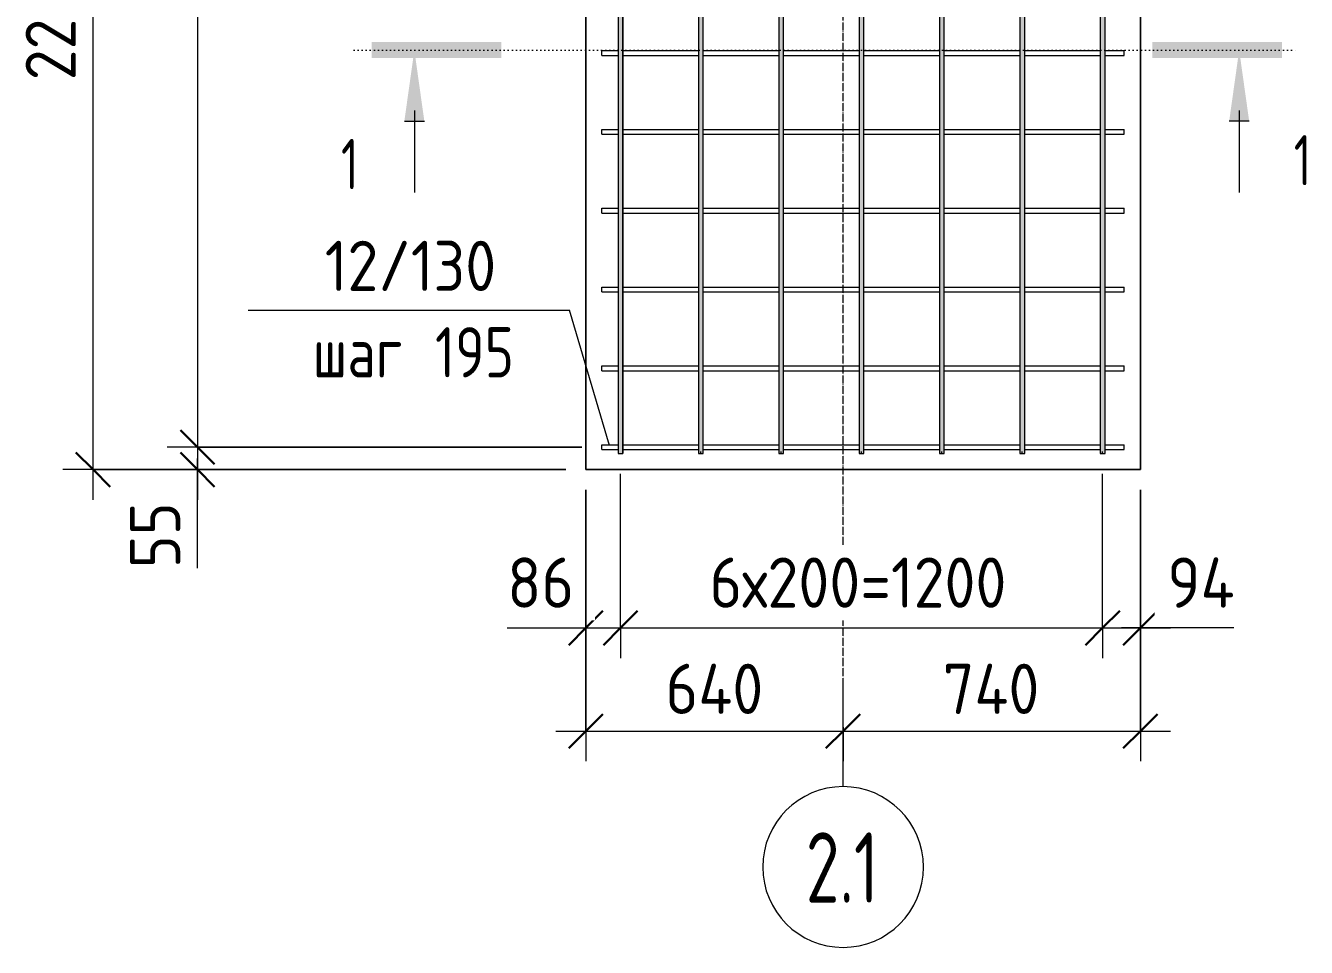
# Model space of a CAD drawing. Header units: millimetres. Extents: x 677 to 38046, y -1785 to 52249.
# Drawn here: x 10516 to 13704, y 44956 to 47250 of the extents above; entities that cross this region are included whole.
import ezdxf

# ---------------------------------------------------------------- set-up
doc = ezdxf.new("R2010")
doc.units = ezdxf.units.MM
doc.linetypes.add('02 Штрихпунктирная _20 мм_', pattern=[25, 20, -2.5, 0, -2.5])
doc.linetypes.add('04 Пунктир 10мм', pattern=[10, 0, -10])
for name, color, linetype, lineweight in [('AA_Dim', 7, 'Continuous', 9), ('AA_Dim-50', 7, 'Continuous', 9), ('AA_Linii', 7, 'Continuous', 9), ('AA_Oformlenie', 7, 'Continuous', 9), ('AA_Razrez', 7, 'Continuous', 9), ('AA_Vinoska', 7, 'Continuous', 9), ('KR_Armatura_Tonkie', 7, 'Continuous', 20), ('KR_Fundament', 7, 'Continuous', 20), ('Оси', 7, 'Continuous', 9)]:
    doc.layers.add(name, color=color, linetype=linetype, lineweight=lineweight)
doc.styles.add('ISOCPEUR', font='isocpeur.TTF', dxfattribs={"width": 0.7, "height": 175})
doc.styles.add('ISOCPEUR_1', font='isocpeur.TTF', dxfattribs={"width": 0.9, "height": 125})
doc.styles.add('ISOCPEUR_2', font='isocpeur.TTF', dxfattribs={"width": 0.8, "height": 125})
doc.styles.add('ISOCPEUR_8', font='isocpeur.TTF', dxfattribs={"width": 0.7, "height": 125})
doc.dimstyles.new('00_Точн_3_знака__прозр_', dxfattribs={"dimscale": 304.8, "dimtxt": 125.344371, "dimasz": 0.278871, "dimexe": 0.246063, "dimexo": 0.164042, "dimgap": 0.016404, "dimtad": 1, "dimdec": 3, "dimrnd": 0.001, "dimdsep": 46, "dimtxsty": 'ISOCPEUR_1', "dimblk1": 'OBLIQUE', "dimblk2": 'OBLIQUE', "dimsah": 1, "dimcen": 0.09, "dimdle": 0.246063, "dimazin": 0, "dimtfac": 1, "dimtdec": 4, "dimtix": 1, "dimtmove": 0, "dimatfit": 3, "dimfxl": 1, "dimtvp": 1, "dimtolj": 1, "dimtzin": 0, "dimlwd": 18, "dimlwe": 18, "dimarcsym": 2})
doc.dimstyles.new('01_Точн_3_знака__непрозр_', dxfattribs={"dimscale": 304.8, "dimtxt": 125.344371, "dimasz": 0.278871, "dimexe": 0.246063, "dimexo": 0.164042, "dimgap": 0.04101, "dimtad": 1, "dimdec": 3, "dimrnd": 0.001, "dimdsep": 46, "dimtxsty": 'ISOCPEUR_1', "dimblk1": 'OBLIQUE', "dimblk2": 'OBLIQUE', "dimsah": 1, "dimcen": 0.09, "dimdle": 0.246063, "dimazin": 0, "dimtfac": 1, "dimtdec": 4, "dimtix": 1, "dimtmove": 1, "dimatfit": 3, "dimfxl": 1, "dimtvp": 1, "dimtfill": 1, "dimtolj": 1, "dimtzin": 0, "dimlwd": 18, "dimlwe": 18, "dimarcsym": 2})
doc.dimstyles.new('01_Точн_3_знака__непрозр__1', dxfattribs={"dimscale": 304.8, "dimtxt": 125.344371, "dimasz": 0.278871, "dimexe": 0.246063, "dimexo": 0.164042, "dimgap": 0.04101, "dimtad": 1, "dimdec": 3, "dimrnd": 0.001, "dimdsep": 46, "dimtxsty": 'ISOCPEUR_1', "dimblk1": 'OBLIQUE', "dimblk2": 'OBLIQUE', "dimsah": 1, "dimcen": 0.09, "dimdle": 0.246063, "dimazin": 0, "dimtfac": 1, "dimtdec": 4, "dimtix": 1, "dimtmove": 0, "dimatfit": 3, "dimfxl": 1, "dimtvp": 1, "dimtfill": 1, "dimtolj": 1, "dimtzin": 0, "dimlwd": 18, "dimlwe": 18, "dimarcsym": 2})
doc.dimstyles.new('05_Округл_5мм__прозр_', dxfattribs={"dimscale": 304.8, "dimtxt": 125.344371, "dimasz": 0.278871, "dimexe": 0.246063, "dimexo": 0.164042, "dimgap": 0.016404, "dimtad": 1, "dimdec": 0, "dimrnd": 5, "dimdsep": 46, "dimtxsty": 'ISOCPEUR_1', "dimblk1": 'OBLIQUE', "dimblk2": 'OBLIQUE', "dimsah": 1, "dimcen": 0.09, "dimdle": 0.246063, "dimazin": 0, "dimtfac": 1, "dimtdec": 4, "dimtix": 1, "dimtmove": 1, "dimatfit": 3, "dimfxl": 1, "dimtvp": 1, "dimtolj": 1, "dimtzin": 0, "dimlwd": 18, "dimlwe": 18, "dimarcsym": 2})
doc.dimstyles.new('05_Округл_5мм__прозр__1', dxfattribs={"dimscale": 304.8, "dimtxt": 125.344371, "dimasz": 0.278871, "dimexe": 0.246063, "dimexo": 0.164042, "dimgap": 0.016404, "dimtad": 1, "dimdec": 0, "dimrnd": 5, "dimdsep": 46, "dimtxsty": 'ISOCPEUR_1', "dimblk1": 'OBLIQUE', "dimblk2": 'OBLIQUE', "dimsah": 1, "dimcen": 0.09, "dimdle": 0.246063, "dimazin": 0, "dimtfac": 1, "dimtdec": 4, "dimtix": 1, "dimtmove": 0, "dimatfit": 3, "dimfxl": 1, "dimtvp": 1, "dimtolj": 1, "dimtzin": 0, "dimlwd": 18, "dimlwe": 18, "dimarcsym": 2})

# ---------------------------------------------------------------- blocks, each defined once
blk = doc.blocks.new('Ось сетки - d_4мм-2765513-Схема расположения фонового армирования фундаментной плиты на отм_-0_890 входной группы в осях 1_1-3_1_Д_1-Ж_1')
at = {"layer": 'Оси'}
for start, end in [(360, 180), (360, 180), (180, 360), (180, 360)]:
    blk.add_arc((0, 0), 4, start, end, dxfattribs=at)
blk = doc.blocks.new('Разрез - Номер узла_ сзади-394133-Схема расположения фонового армирования фундаментной плиты на отм_-0_890 входной группы в осях 1_1-3_1_Д_1-Ж_1')
at = {"layer": 'AA_Razrez'}
for points in [[(7.329, 0.404), (7.329, -0.394), (0.873, -0.394), (0.873, 0.404)], [(3.497, -3.533), (2.503, -3.533), (3, 0)]]:
    blk.add_hatch(color=256, dxfattribs=at).paths.add_polyline_path(points)
for p, q in [((3, -3), (3, -7.096)), ((2.503, -3.533), (3.497, -3.533))]:
    blk.add_line(p, q, dxfattribs=at)
blk = doc.blocks.new('Разрез - Номер узла_ спереди-394134-Схема расположения фонового армирования фундаментной плиты на отм_-0_890 входной группы в осях 1_1-3_1_Д_1-Ж_1')
at = {"layer": 'AA_Razrez'}
for points in [[(7.329, 0.404), (7.329, -0.394), (0.873, -0.394), (0.873, 0.404)], [(3.497, -3.533), (2.503, -3.533), (3, 0)]]:
    blk.add_hatch(color=256, dxfattribs=at).paths.add_polyline_path(points)
for p, q in [((3, -3), (3, -7.096)), ((2.503, -3.533), (3.497, -3.533))]:
    blk.add_line(p, q, dxfattribs=at)
blk = doc.blocks.new('042_М_Арматуры - Диам длина поз _ Комментарий-2260297-Схема расположения фонового армирования фундаментной плиты на отм_-0_890 входной группы в осях 1_1-3_1_Д_1-Ж_1')
at = {"layer": 'AA_Vinoska'}
blk.add_line((-8, 0), (8, 0), dxfattribs=at)
blk = doc.blocks.new('DIMBLOCK57-Схема расположения фонового армирования фундаментной плиты на отм_-0_890 входной группы в осях 1_1-3_1_Д_1-Ж_1')
at = {"layer": 'AA_Dim-50', "lineweight": 18}
for p, q in [((11996.9, 45751.1), (11996.9, 46135)), ((11910.9, 45751.1), (11910.9, 46095)), ((11715.1, 45751.1), (11921.2, 45751.1)), ((11835.9, 45751.1), (11996.9, 45751.1)), ((11910.9, 45751.1), (11910.9, 45676.1)), ((11921.2, 45751.1), (11953.9, 45751.1)), ((11996.9, 45751.1), (11996.9, 45676.1))]:
    blk.add_line(p, q, dxfattribs=at)
at = {"layer": 'AA_Dim-50', "lineweight": 30}
for p, q in [((11910.9, 45751.1), (11953.4, 45793.6)), ((11996.9, 45751.1), (12039.4, 45793.6)), ((11910.9, 45751.1), (11868.4, 45708.6)), ((11996.9, 45751.1), (11954.4, 45708.6))]:
    blk.add_line(p, q, dxfattribs=at)
at = {"layer": 'AA_Dim-50', "color": 0, "lineweight": 18, "insert": (11715.1, 45926.4), "char_height": 125, "width": 187.307, "attachment_point": 1, "line_spacing_factor": 1.135194, "style": 'ISOCPEUR_1', "bg_fill": 3, "box_fill_scale": 1.25, "bg_fill_color": 256, "bg_fill_true_color": 13158600, "bg_fill_transparency": 0}
blk.add_mtext('86', dxfattribs=at)
blk = doc.blocks.new('_None')
blk = doc.blocks.new('DIMBLOCK58-Схема расположения фонового армирования фундаментной плиты на отм_-0_890 входной группы в осях 1_1-3_1_Д_1-Ж_1')
at = {"layer": 'AA_Dim-50', "lineweight": 18}
for p, q in [((11996.9, 45751.1), (11996.9, 46135)), ((13196.9, 45751.1), (13196.9, 46135)), ((13290.9, 45751.1), (13290.9, 46095)), ((11996.9, 45751.1), (13196.9, 45751.1)), ((11996.9, 45751.1), (11996.9, 45676.1)), ((13196.9, 45751.1), (13196.9, 45676.1)), ((13290.9, 45751.1), (13290.9, 45676.1))]:
    blk.add_line(p, q, dxfattribs=at)
at = {"layer": 'AA_Dim-50', "lineweight": 30}
for p, q in [((11996.9, 45751.1), (12039.4, 45793.6)), ((13196.9, 45751.1), (13239.4, 45793.6)), ((13290.9, 45751.1), (13333.4, 45793.6)), ((11996.9, 45751.1), (11954.4, 45708.6)), ((13196.9, 45751.1), (13154.4, 45708.6)), ((13290.9, 45751.1), (13248.4, 45708.6))]:
    blk.add_line(p, q, dxfattribs=at)
at = {"layer": 'AA_Dim-50', "color": 0, "lineweight": 18, "insert": (12218.5, 45926.4), "char_height": 125, "width": 908.155, "attachment_point": 1, "line_spacing_factor": 1.135194, "style": 'ISOCPEUR_1', "bg_fill": 3, "box_fill_scale": 1.25, "bg_fill_color": 256, "bg_fill_true_color": 13158600, "bg_fill_transparency": 0}
blk.add_mtext('6х200=1200', dxfattribs=at)
blk = doc.blocks.new('DIMBLOCK59-Схема расположения фонового армирования фундаментной плиты на отм_-0_890 входной группы в осях 1_1-3_1_Д_1-Ж_1')
at = {"layer": 'AA_Dim-50', "lineweight": 18}
for p, q in [((13196.9, 45751.1), (13196.9, 46135)), ((13290.9, 45751.1), (13290.9, 46095)), ((13196.9, 45751.1), (13365.9, 45751.1)), ((13196.9, 45751.1), (13196.9, 45676.1)), ((13307.9, 45751.1), (13243.9, 45751.1)), ((13290.9, 45751.1), (13290.9, 45676.1)), ((13523.5, 45751.1), (13307.9, 45751.1))]:
    blk.add_line(p, q, dxfattribs=at)
at = {"layer": 'AA_Dim-50', "lineweight": 30}
for p, q in [((13196.9, 45751.1), (13239.4, 45793.6)), ((13290.9, 45751.1), (13333.4, 45793.6)), ((13196.9, 45751.1), (13154.4, 45708.6)), ((13290.9, 45751.1), (13248.4, 45708.6))]:
    blk.add_line(p, q, dxfattribs=at)
at = {"layer": 'AA_Dim-50', "color": 0, "lineweight": 18, "insert": (13357.9, 45926.4), "char_height": 125, "width": 198.659, "attachment_point": 1, "line_spacing_factor": 1.135194, "style": 'ISOCPEUR_1', "bg_fill": 3, "box_fill_scale": 1.25, "bg_fill_color": 256, "bg_fill_true_color": 13158600, "bg_fill_transparency": 0}
blk.add_mtext('94', dxfattribs=at)
blk = doc.blocks.new('DIMBLOCK60-Схема расположения фонового армирования фундаментной плиты на отм_-0_890 входной группы в осях 1_1-3_1_Д_1-Ж_1')
at = {"layer": 'AA_Dim-50', "lineweight": 18}
for p, q in [((11910.9, 46095), (11910.9, 45419.2)), ((11910.9, 45494.2), (11910.9, 46095)), ((11835.9, 45494.2), (12550.9, 45494.2)), ((12550.9, 45504.3), (12550.9, 45419.2)), ((12550.9, 45494.2), (12550.9, 45504.3))]:
    blk.add_line(p, q, dxfattribs=at)
at = {"layer": 'AA_Dim-50', "lineweight": 30}
for p, q in [((11910.9, 45494.2), (11953.4, 45536.7)), ((12550.9, 45494.2), (12593.4, 45536.7)), ((11910.9, 45494.2), (11868.4, 45451.7)), ((12550.9, 45494.2), (12508.4, 45451.7))]:
    blk.add_line(p, q, dxfattribs=at)
at = {"layer": 'AA_Dim-50', "color": 0, "lineweight": 18, "insert": (12109.1, 45662), "char_height": 125, "width": 292.313, "attachment_point": 1, "line_spacing_factor": 1.135194, "style": 'ISOCPEUR_1'}
blk.add_mtext('640', dxfattribs=at)
blk = doc.blocks.new('_Oblique')
at = {"color": 0, "linetype": 'ByBlock', "lineweight": -2}
blk.add_line((-0.5, -0.5), (0.5, 0.5), dxfattribs=at)
blk = doc.blocks.new('DIMBLOCK61-Схема расположения фонового армирования фундаментной плиты на отм_-0_890 входной группы в осях 1_1-3_1_Д_1-Ж_1')
at = {"layer": 'AA_Dim-50', "lineweight": 18}
for p, q in [((13290.9, 46095), (13290.9, 45419.2)), ((13290.9, 45494.2), (13290.9, 46095)), ((12550.9, 45504.3), (12550.9, 45419.2)), ((12550.9, 45494.2), (12550.9, 45504.3)), ((12550.9, 45494.2), (13365.9, 45494.2))]:
    blk.add_line(p, q, dxfattribs=at)
at = {"layer": 'AA_Dim-50', "lineweight": 30}
for p, q in [((12550.9, 45494.2), (12593.4, 45536.7)), ((13290.9, 45494.2), (13333.4, 45536.7)), ((12550.9, 45494.2), (12508.4, 45451.7)), ((13290.9, 45494.2), (13248.4, 45451.7))]:
    blk.add_line(p, q, dxfattribs=at)
at = {"layer": 'AA_Dim-50', "color": 0, "lineweight": 18, "insert": (12799.1, 45662), "char_height": 125, "width": 292.313, "attachment_point": 1, "line_spacing_factor": 1.135194, "style": 'ISOCPEUR_1'}
blk.add_mtext('740', dxfattribs=at)
blk = doc.blocks.new('DIMBLOCK62-Схема расположения фонового армирования фундаментной плиты на отм_-0_890 входной группы в осях 1_1-3_1_Д_1-Ж_1')
at = {"layer": 'AA_Dim-50', "lineweight": 30}
for p, q in [((10684.2, 48395), (10641.7, 48437.5)), ((10684.2, 48395), (10726.7, 48352.5)), ((10684.2, 46145), (10641.7, 46187.5)), ((10684.2, 46145), (10726.7, 46102.5))]:
    blk.add_line(p, q, dxfattribs=at)
at = {"layer": 'AA_Dim-50', "lineweight": 18}
for p, q in [((10674.1, 48395), (10759.2, 48395)), ((10684.2, 48395), (10674.1, 48395)), ((10684.2, 46070), (10684.2, 48395)), ((11860.9, 46145), (10609.2, 46145)), ((10684.2, 46145), (11860.9, 46145))]:
    blk.add_line(p, q, dxfattribs=at)
at = {"layer": 'AA_Dim-50', "color": 0, "lineweight": 18, "insert": (10516.3, 47113.9), "char_height": 125, "width": 374.614, "attachment_point": 1, "rotation": 90, "line_spacing_factor": 1.135194, "style": 'ISOCPEUR_1'}
blk.add_mtext('2250', dxfattribs=at)
blk = doc.blocks.new('DIMBLOCK68-Схема расположения фонового армирования фундаментной плиты на отм_-0_890 входной группы в осях 1_1-3_1_Д_1-Ж_1')
at = {"layer": 'AA_Dim-50', "lineweight": 30}
for p, q in [((10944, 50909), (10901.5, 50951.5)), ((10944, 50909), (10986.5, 50866.5)), ((10944, 46201), (10901.5, 46243.5)), ((10944, 46201), (10986.5, 46158.5))]:
    blk.add_line(p, q, dxfattribs=at)
at = {"layer": 'AA_Dim-50', "lineweight": 18}
for p, q in [((11900.9, 50909), (10869, 50909)), ((10944, 50909), (10944, 46201)), ((10944, 50909), (11900.9, 50909)), ((11900.9, 46201), (10869, 46201)), ((10944, 46201), (11900.9, 46201))]:
    blk.add_line(p, q, dxfattribs=at)
at = {"layer": 'AA_Dim-50', "color": 0, "lineweight": 18, "insert": (10776.2, 48139.9), "char_height": 125, "width": 996.133, "attachment_point": 1, "rotation": 90, "line_spacing_factor": 1.135194, "style": 'ISOCPEUR_1'}
blk.add_mtext('24х195=4710', dxfattribs=at)
blk = doc.blocks.new('DIMBLOCK69-Схема расположения фонового армирования фундаментной плиты на отм_-0_890 входной группы в осях 1_1-3_1_Д_1-Ж_1')
at = {"layer": 'AA_Dim-50', "lineweight": 30}
for p, q in [((10944, 46201), (10901.5, 46243.5)), ((10944, 46201), (10986.5, 46158.5)), ((10944, 46145), (10901.5, 46187.5)), ((10944, 46145), (10986.5, 46102.5))]:
    blk.add_line(p, q, dxfattribs=at)
at = {"layer": 'AA_Dim-50', "lineweight": 18}
for p, q in [((11900.9, 46201), (10869, 46201)), ((10944, 46201), (10944, 46070)), ((10944, 46201), (11900.9, 46201)), ((10944, 46105.7), (10944, 46173)), ((11860.9, 46145), (10869, 46145)), ((10944, 46145), (11860.9, 46145)), ((10944, 45899.7), (10944, 46105.7))]:
    blk.add_line(p, q, dxfattribs=at)
at = {"layer": 'AA_Dim-50', "color": 0, "lineweight": 18, "insert": (10776.2, 45899.7), "char_height": 125, "width": 187.307, "attachment_point": 1, "rotation": 90, "line_spacing_factor": 1.135194, "style": 'ISOCPEUR_1'}
blk.add_mtext('55', dxfattribs=at)

msp = doc.modelspace()

# ---------------------------------------------------------------- hatches: boundary and pattern name
at = {"layer": 'AA_Oformlenie'}
for points in [[(12002.8931, 46185), (12002.8931, 50925), (11990.8931, 50925), (11990.8931, 46185)], [(12202.8931, 46185), (12202.8931, 50925), (12190.8931, 50925), (12190.8931, 46185)], [(12402.8931, 46185), (12402.8931, 50925), (12390.8931, 50925), (12390.8931, 46185)], [(12590.8931, 46185), (12602.8931, 46185), (12602.8931, 50925), (12590.8931, 50925), (12590.8931, 46195)], [(12790.8931, 46185), (12802.8931, 46185), (12802.8931, 50925), (12790.8931, 50925), (12790.8931, 46195)], [(12990.8931, 46185), (13002.8931, 46185), (13002.8931, 50925), (12990.8931, 50925), (12990.8931, 46195)], [(13202.8931, 46185), (13202.8931, 50925), (13190.8931, 50925), (13190.8931, 46185)]]:
    msp.add_hatch(color=255, dxfattribs=at).paths.add_polyline_path(points)

# ---------------------------------------------------------------- linework, layer by layer
at = {"layer": 'AA_Linii'}
for p, q in [((11990.8931, 50925), (11990.8931, 46185)), ((12002.8931, 46185), (12002.8931, 50925)), ((12190.8931, 50925), (12190.8931, 46185)), ((12202.8931, 46185), (12202.8931, 50925)), ((12390.8931, 50925), (12390.8931, 46185)), ((12402.8931, 46185), (12402.8931, 50925)), ((12590.8931, 50925), (12590.8931, 46185)), ((12602.8931, 46185), (12602.8931, 50925)), ((12790.8931, 50925), (12790.8931, 46185)), ((12802.8931, 46185), (12802.8931, 50925)), ((12990.8931, 50925), (12990.8931, 46185)), ((13002.8931, 46185), (13002.8931, 50925)), ((13190.8931, 50925), (13190.8931, 46185)), ((13202.8931, 46185), (13202.8931, 50925)), ((11990.8931, 46185), (12002.8931, 46185)), ((12190.8931, 46185), (12202.8931, 46185)), ((12390.8931, 46185), (12402.8931, 46185)), ((12590.8931, 46185), (12602.8931, 46185)), ((12790.8931, 46185), (12802.8931, 46185)), ((12990.8931, 46185), (13002.8931, 46185)), ((13190.8931, 46185), (13202.8931, 46185))]:
    msp.add_line(p, q, dxfattribs=at)
at = {"layer": 'AA_Linii', "lineweight": 20}
for p, q in [((12196.8931, 46185), (12196.8931, 46190)), ((12396.8931, 46185), (12396.8931, 46190)), ((12596.8931, 46185), (12596.8931, 46190)), ((12796.8931, 46185), (12796.8931, 46190)), ((12996.8931, 46185), (12996.8931, 46190)), ((13196.8931, 46185), (13196.8931, 46190))]:
    msp.add_line(p, q, dxfattribs=at)
at = {"layer": 'AA_Razrez', "linetype": '04 Пунктир 10мм'}
msp.add_line((11333.8692, 47189.1828), (13686.7976, 47189.1828), dxfattribs=at)
at = {"layer": 'AA_Vinoska'}
msp.add_line((11969.8011, 46205.4637), (11870.1398, 46542.0951), dxfattribs=at)
at = {"layer": 'KR_Armatura_Tonkie'}
for p, q in [((11990.8931, 50925), (11990.8931, 46185)), ((12002.8931, 50925), (12002.8931, 46185)), ((11990.8931, 47372), (11990.8931, 47187.8333)), ((12002.8931, 47372), (12002.8931, 47187.8333)), ((11950.8931, 47187.8333), (11990.8931, 47187.8333)), ((11950.8931, 47175.8333), (11950.8931, 47187.8333)), ((11950.8931, 47187.8333), (11990.8931, 47187.8333)), ((11950.8931, 47175.8333), (11950.8931, 47187.8333)), ((12002.8931, 47187.8333), (12190.8931, 47187.8333)), ((12002.8931, 47187.8333), (12190.8931, 47187.8333)), ((12202.8931, 47187.8333), (12390.8931, 47187.8333)), ((12202.8931, 47187.8333), (12390.8931, 47187.8333)), ((12402.8931, 47187.8333), (12590.8931, 47187.8333)), ((12402.8931, 47187.8333), (12590.8931, 47187.8333)), ((12602.8931, 47187.8333), (12790.8931, 47187.8333)), ((12602.8931, 47187.8333), (12790.8931, 47187.8333)), ((12802.8931, 47187.8333), (12990.8931, 47187.8333)), ((12802.8931, 47187.8333), (12990.8931, 47187.8333)), ((13002.8931, 47187.8333), (13190.8931, 47187.8333)), ((13002.8931, 47187.8333), (13190.8931, 47187.8333)), ((13202.8931, 47187.8333), (13250.8931, 47187.8333)), ((13202.8931, 47187.8333), (13250.8931, 47187.8333)), ((13250.8931, 47175.8333), (13250.8931, 47187.8333)), ((13250.8931, 47175.8333), (13250.8931, 47187.8333)), ((11950.8931, 47175.8333), (11990.8931, 47175.8333)), ((11950.8931, 47175.8333), (11990.8931, 47175.8333)), ((11990.8931, 47175.8333), (11990.8931, 46991.6667)), ((12002.8931, 47175.8333), (12190.8931, 47175.8333)), ((12002.8931, 47175.8333), (12190.8931, 47175.8333)), ((12002.8931, 47175.8333), (12002.8931, 46991.6667)), ((12202.8931, 47175.8333), (12390.8931, 47175.8333)), ((12202.8931, 47175.8333), (12390.8931, 47175.8333)), ((12402.8931, 47175.8333), (12590.8931, 47175.8333)), ((12402.8931, 47175.8333), (12590.8931, 47175.8333)), ((12602.8931, 47175.8333), (12790.8931, 47175.8333)), ((12602.8931, 47175.8333), (12790.8931, 47175.8333)), ((12802.8931, 47175.8333), (12990.8931, 47175.8333)), ((12802.8931, 47175.8333), (12990.8931, 47175.8333)), ((13002.8931, 47175.8333), (13190.8931, 47175.8333)), ((13002.8931, 47175.8333), (13190.8931, 47175.8333)), ((13202.8931, 47175.8333), (13250.8931, 47175.8333)), ((13202.8931, 47175.8333), (13250.8931, 47175.8333)), ((11950.8931, 46991.6667), (11990.8931, 46991.6667)), ((11950.8931, 46979.6667), (11950.8931, 46991.6667)), ((11950.8931, 46991.6667), (11990.8931, 46991.6667)), ((11950.8931, 46979.6667), (11950.8931, 46991.6667)), ((12002.8931, 46991.6667), (12190.8931, 46991.6667)), ((12002.8931, 46991.6667), (12190.8931, 46991.6667)), ((12202.8931, 46991.6667), (12390.8931, 46991.6667)), ((12202.8931, 46991.6667), (12390.8931, 46991.6667)), ((12402.8931, 46991.6667), (12590.8931, 46991.6667)), ((12402.8931, 46991.6667), (12590.8931, 46991.6667)), ((12602.8931, 46991.6667), (12790.8931, 46991.6667)), ((12602.8931, 46991.6667), (12790.8931, 46991.6667)), ((12802.8931, 46991.6667), (12990.8931, 46991.6667)), ((12802.8931, 46991.6667), (12990.8931, 46991.6667)), ((13002.8931, 46991.6667), (13190.8931, 46991.6667)), ((13002.8931, 46991.6667), (13190.8931, 46991.6667)), ((13202.8931, 46991.6667), (13250.8931, 46991.6667)), ((13202.8931, 46991.6667), (13250.8931, 46991.6667)), ((13250.8931, 46979.6667), (13250.8931, 46991.6667)), ((13250.8931, 46979.6667), (13250.8931, 46991.6667)), ((11950.8931, 46979.6667), (11990.8931, 46979.6667)), ((11950.8931, 46979.6667), (11990.8931, 46979.6667)), ((11990.8931, 46979.6667), (11990.8931, 46795.5)), ((12002.8931, 46979.6667), (12190.8931, 46979.6667)), ((12002.8931, 46979.6667), (12190.8931, 46979.6667)), ((12002.8931, 46979.6667), (12002.8931, 46795.5)), ((12202.8931, 46979.6667), (12390.8931, 46979.6667)), ((12202.8931, 46979.6667), (12390.8931, 46979.6667)), ((12402.8931, 46979.6667), (12590.8931, 46979.6667)), ((12402.8931, 46979.6667), (12590.8931, 46979.6667)), ((12602.8931, 46979.6667), (12790.8931, 46979.6667)), ((12602.8931, 46979.6667), (12790.8931, 46979.6667)), ((12802.8931, 46979.6667), (12990.8931, 46979.6667)), ((12802.8931, 46979.6667), (12990.8931, 46979.6667)), ((13002.8931, 46979.6667), (13190.8931, 46979.6667)), ((13002.8931, 46979.6667), (13190.8931, 46979.6667)), ((13202.8931, 46979.6667), (13250.8931, 46979.6667)), ((13202.8931, 46979.6667), (13250.8931, 46979.6667)), ((11950.8931, 46795.5), (11990.8931, 46795.5)), ((11950.8931, 46783.5), (11950.8931, 46795.5)), ((11950.8931, 46795.5), (11990.8931, 46795.5)), ((11950.8931, 46783.5), (11950.8931, 46795.5)), ((11950.8931, 46783.5), (11990.8931, 46783.5)), ((11950.8931, 46783.5), (11990.8931, 46783.5)), ((11990.8931, 46783.5), (11990.8931, 46599.3333)), ((12002.8931, 46795.5), (12190.8931, 46795.5)), ((12002.8931, 46795.5), (12190.8931, 46795.5)), ((12002.8931, 46783.5), (12190.8931, 46783.5)), ((12002.8931, 46783.5), (12190.8931, 46783.5)), ((12002.8931, 46783.5), (12002.8931, 46599.3333)), ((12202.8931, 46795.5), (12390.8931, 46795.5)), ((12202.8931, 46795.5), (12390.8931, 46795.5)), ((12202.8931, 46783.5), (12390.8931, 46783.5)), ((12202.8931, 46783.5), (12390.8931, 46783.5)), ((12402.8931, 46795.5), (12590.8931, 46795.5)), ((12402.8931, 46795.5), (12590.8931, 46795.5)), ((12402.8931, 46783.5), (12590.8931, 46783.5)), ((12402.8931, 46783.5), (12590.8931, 46783.5)), ((12602.8931, 46795.5), (12790.8931, 46795.5)), ((12602.8931, 46795.5), (12790.8931, 46795.5)), ((12602.8931, 46783.5), (12790.8931, 46783.5)), ((12602.8931, 46783.5), (12790.8931, 46783.5)), ((12802.8931, 46795.5), (12990.8931, 46795.5)), ((12802.8931, 46795.5), (12990.8931, 46795.5)), ((12802.8931, 46783.5), (12990.8931, 46783.5)), ((12802.8931, 46783.5), (12990.8931, 46783.5)), ((13002.8931, 46795.5), (13190.8931, 46795.5)), ((13002.8931, 46795.5), (13190.8931, 46795.5)), ((13002.8931, 46783.5), (13190.8931, 46783.5)), ((13002.8931, 46783.5), (13190.8931, 46783.5)), ((13202.8931, 46795.5), (13250.8931, 46795.5)), ((13202.8931, 46795.5), (13250.8931, 46795.5)), ((13202.8931, 46783.5), (13250.8931, 46783.5)), ((13202.8931, 46783.5), (13250.8931, 46783.5)), ((13250.8931, 46783.5), (13250.8931, 46795.5)), ((13250.8931, 46783.5), (13250.8931, 46795.5)), ((11950.8931, 46599.3333), (11990.8931, 46599.3333)), ((11950.8931, 46587.3333), (11950.8931, 46599.3333)), ((11950.8931, 46599.3333), (11990.8931, 46599.3333)), ((11950.8931, 46587.3333), (11950.8931, 46599.3333)), ((11950.8931, 46587.3333), (11990.8931, 46587.3333)), ((11950.8931, 46587.3333), (11990.8931, 46587.3333)), ((11990.8931, 46587.3333), (11990.8931, 46403.1667)), ((12002.8931, 46599.3333), (12190.8931, 46599.3333)), ((12002.8931, 46599.3333), (12190.8931, 46599.3333)), ((12002.8931, 46587.3333), (12190.8931, 46587.3333)), ((12002.8931, 46587.3333), (12190.8931, 46587.3333)), ((12002.8931, 46587.3333), (12002.8931, 46403.1667)), ((12202.8931, 46599.3333), (12390.8931, 46599.3333)), ((12202.8931, 46599.3333), (12390.8931, 46599.3333)), ((12202.8931, 46587.3333), (12390.8931, 46587.3333)), ((12202.8931, 46587.3333), (12390.8931, 46587.3333)), ((12402.8931, 46599.3333), (12590.8931, 46599.3333)), ((12402.8931, 46599.3333), (12590.8931, 46599.3333)), ((12402.8931, 46587.3333), (12590.8931, 46587.3333)), ((12402.8931, 46587.3333), (12590.8931, 46587.3333)), ((12602.8931, 46599.3333), (12790.8931, 46599.3333)), ((12602.8931, 46599.3333), (12790.8931, 46599.3333)), ((12602.8931, 46587.3333), (12790.8931, 46587.3333)), ((12602.8931, 46587.3333), (12790.8931, 46587.3333)), ((12802.8931, 46599.3333), (12990.8931, 46599.3333)), ((12802.8931, 46599.3333), (12990.8931, 46599.3333)), ((12802.8931, 46587.3333), (12990.8931, 46587.3333)), ((12802.8931, 46587.3333), (12990.8931, 46587.3333)), ((13002.8931, 46599.3333), (13190.8931, 46599.3333)), ((13002.8931, 46599.3333), (13190.8931, 46599.3333)), ((13002.8931, 46587.3333), (13190.8931, 46587.3333)), ((13002.8931, 46587.3333), (13190.8931, 46587.3333)), ((13202.8931, 46599.3333), (13250.8931, 46599.3333)), ((13202.8931, 46599.3333), (13250.8931, 46599.3333)), ((13202.8931, 46587.3333), (13250.8931, 46587.3333)), ((13202.8931, 46587.3333), (13250.8931, 46587.3333)), ((13250.8931, 46587.3333), (13250.8931, 46599.3333)), ((13250.8931, 46587.3333), (13250.8931, 46599.3333)), ((11950.8931, 46403.1667), (11990.8931, 46403.1667)), ((11950.8931, 46391.1667), (11950.8931, 46403.1667)), ((11950.8931, 46403.1667), (11990.8931, 46403.1667)), ((11950.8931, 46391.1667), (11950.8931, 46403.1667)), ((11950.8931, 46391.1667), (11990.8931, 46391.1667)), ((11950.8931, 46391.1667), (11990.8931, 46391.1667)), ((11990.8931, 46391.1667), (11990.8931, 46207)), ((12002.8931, 46403.1667), (12190.8931, 46403.1667)), ((12002.8931, 46403.1667), (12190.8931, 46403.1667)), ((12002.8931, 46391.1667), (12190.8931, 46391.1667)), ((12002.8931, 46391.1667), (12190.8931, 46391.1667)), ((12002.8931, 46391.1667), (12002.8931, 46207)), ((12202.8931, 46403.1667), (12390.8931, 46403.1667)), ((12202.8931, 46403.1667), (12390.8931, 46403.1667)), ((12202.8931, 46391.1667), (12390.8931, 46391.1667)), ((12202.8931, 46391.1667), (12390.8931, 46391.1667)), ((12402.8931, 46403.1667), (12590.8931, 46403.1667)), ((12402.8931, 46403.1667), (12590.8931, 46403.1667)), ((12402.8931, 46391.1667), (12590.8931, 46391.1667)), ((12402.8931, 46391.1667), (12590.8931, 46391.1667)), ((12602.8931, 46403.1667), (12790.8931, 46403.1667)), ((12602.8931, 46403.1667), (12790.8931, 46403.1667)), ((12602.8931, 46391.1667), (12790.8931, 46391.1667)), ((12602.8931, 46391.1667), (12790.8931, 46391.1667)), ((12802.8931, 46403.1667), (12990.8931, 46403.1667)), ((12802.8931, 46403.1667), (12990.8931, 46403.1667)), ((12802.8931, 46391.1667), (12990.8931, 46391.1667)), ((12802.8931, 46391.1667), (12990.8931, 46391.1667)), ((13002.8931, 46403.1667), (13190.8931, 46403.1667)), ((13002.8931, 46403.1667), (13190.8931, 46403.1667)), ((13002.8931, 46391.1667), (13190.8931, 46391.1667)), ((13002.8931, 46391.1667), (13190.8931, 46391.1667)), ((13202.8931, 46403.1667), (13250.8931, 46403.1667)), ((13202.8931, 46403.1667), (13250.8931, 46403.1667)), ((13202.8931, 46391.1667), (13250.8931, 46391.1667)), ((13202.8931, 46391.1667), (13250.8931, 46391.1667)), ((13250.8931, 46391.1667), (13250.8931, 46403.1667)), ((13250.8931, 46391.1667), (13250.8931, 46403.1667)), ((11950.8931, 46207), (11990.8931, 46207)), ((11950.8931, 46195), (11950.8931, 46207)), ((11950.8931, 46207), (11990.8931, 46207)), ((11950.8931, 46195), (11950.8931, 46207)), ((11950.8931, 46195), (11990.8931, 46195)), ((11950.8931, 46195), (11990.8931, 46195)), ((11990.8931, 46195), (11990.8931, 46185)), ((12002.8931, 46207), (12190.8931, 46207)), ((12002.8931, 46207), (12190.8931, 46207)), ((12002.8931, 46195), (12190.8931, 46195)), ((12002.8931, 46195), (12190.8931, 46195)), ((12002.8931, 46195), (12002.8931, 46185)), ((12202.8931, 46207), (12390.8931, 46207)), ((12202.8931, 46207), (12390.8931, 46207)), ((12202.8931, 46195), (12390.8931, 46195)), ((12202.8931, 46195), (12390.8931, 46195)), ((12402.8931, 46207), (12590.8931, 46207)), ((12402.8931, 46207), (12590.8931, 46207)), ((12402.8931, 46195), (12590.8931, 46195)), ((12402.8931, 46195), (12590.8931, 46195)), ((12602.8931, 46207), (12790.8931, 46207)), ((12602.8931, 46207), (12790.8931, 46207)), ((12602.8931, 46195), (12790.8931, 46195)), ((12602.8931, 46195), (12790.8931, 46195)), ((12802.8931, 46207), (12990.8931, 46207)), ((12802.8931, 46207), (12990.8931, 46207)), ((12802.8931, 46195), (12990.8931, 46195)), ((12802.8931, 46195), (12990.8931, 46195)), ((13002.8931, 46207), (13190.8931, 46207)), ((13002.8931, 46207), (13190.8931, 46207)), ((13002.8931, 46195), (13190.8931, 46195)), ((13002.8931, 46195), (13190.8931, 46195)), ((13202.8931, 46207), (13250.8931, 46207)), ((13202.8931, 46207), (13250.8931, 46207)), ((13202.8931, 46195), (13250.8931, 46195)), ((13202.8931, 46195), (13250.8931, 46195)), ((13250.8931, 46195), (13250.8931, 46207)), ((13250.8931, 46195), (13250.8931, 46207)), ((11990.8931, 46185), (12002.8931, 46185)), ((11990.8931, 46185), (12002.8931, 46185))]:
    msp.add_line(p, q, dxfattribs=at)
at = {"layer": 'KR_Fundament'}
for p, q in [((11910.8931, 46145), (11910.8931, 50965)), ((11910.8931, 50965), (11910.8931, 46145)), ((13290.8931, 48045), (13290.8931, 46145)), ((13290.8931, 46145), (13290.8931, 48045)), ((13290.8931, 46145), (11910.8931, 46145)), ((11910.8931, 46145), (13290.8931, 46145))]:
    msp.add_line(p, q, dxfattribs=at)
at = {"layer": 'Оси', "linetype": '02 Штрихпунктирная _20 мм_'}
msp.add_line((12550.8931, 45606.0776), (12550.8931, 51078.091), dxfattribs=at)
at = {"layer": 'Оси'}
msp.add_line((12550.8931, 45356.0776), (12550.8931, 45606.0776), dxfattribs=at)

# ---------------------------------------------------------------- block references
at = {"layer": 'AA_Razrez', "xscale": 49.99999999999998, "yscale": 49.99999999999998, "zscale": 49.99999999999998}
msp.add_blockref('Разрез - Номер узла_ спереди-394134-Схема расположения фонового армирования фундаментной плиты на отм_-0_890 входной группы в осях 1_1-3_1_Д_1-Ж_1', (11333.8692, 47189.1828), dxfattribs=at)
at = {"layer": 'AA_Razrez', "extrusion": (0, 0, -1), "xscale": 49.99999999999998, "yscale": 49.99999999999998, "zscale": 49.99999999999998}
msp.add_blockref('Разрез - Номер узла_ сзади-394133-Схема расположения фонового армирования фундаментной плиты на отм_-0_890 входной группы в осях 1_1-3_1_Д_1-Ж_1', (-13686.7976, 47189.1828), dxfattribs=at)
at = {"layer": 'AA_Vinoska', "xscale": 49.99999999999998, "yscale": 49.99999999999998, "zscale": 49.99999999999998}
msp.add_blockref('042_М_Арматуры - Диам длина поз _ Комментарий-2260297-Схема расположения фонового армирования фундаментной плиты на отм_-0_890 входной группы в осях 1_1-3_1_Д_1-Ж_1', (11470.1398, 46542.0951), dxfattribs=at)
at = {"layer": 'Оси', "xscale": 49.99999999999998, "yscale": 49.99999999999998, "zscale": 49.99999999999998}
msp.add_blockref('Ось сетки - d_4мм-2765513-Схема расположения фонового армирования фундаментной плиты на отм_-0_890 входной группы в осях 1_1-3_1_Д_1-Ж_1', (12550.8931, 45156.0776), dxfattribs=at)

# ---------------------------------------------------------------- texts
at = {"layer": 'AA_Razrez', "char_height": 125, "width": 53.312219, "attachment_point": 1, "style": 'ISOCPEUR_8'}
for insert in [(11301.348, 46967.9986), (13672.7688, 46977.5857)]:
    msp.add_mtext('\\fISOCPEUR|b0|i0|c204|p34|;\\W.7;1', dxfattribs=dict(at, insert=insert))
at = {"layer": 'AA_Vinoska', "char_height": 125, "attachment_point": 1}
for s, insert, width, style in [('12/130', (11260.9219, 46714.6075), 526.708687, 'ISOCPEUR_1'), (' 195', (11471.5927, 46499.6549), 307.848, 'ISOCPEUR_2'), ('шаг', (11230.8219, 46499.6549), 291.81425, 'ISOCPEUR_2')]:
    msp.add_mtext(s, dxfattribs=dict(at, insert=insert, width=width, style=style))
at = {"layer": 'Оси', "insert": (12458.2528, 45242.3079), "char_height": 175, "width": 224.4725, "attachment_point": 1, "style": 'ISOCPEUR'}
msp.add_mtext('2.1', dxfattribs=at)

# ---------------------------------------------------------------- next in the draw order: dimensions: what is measured, and where the dimension line sits
at = {"layer": 'AA_Dim', "lineweight": 18}
dim = msp.add_linear_dim(base=(11996.8931, 45751.1092), p1=(11910.8931, 46145), p2=(11996.8931, 46185), text='86', dimstyle='01_Точн_3_знака__непрозр_', override={"dimpost": '<>', "dimblk1": 'None', "dimblk2": 'None', "dimsah": 1, "dimfxl": 94.847246}, dxfattribs=at)
dim.commit()
dim.dimension.update_dxf_attribs({"geometry": 'DIMBLOCK57-Схема расположения фонового армирования фундаментной плиты на отм_-0_890 входной группы в осях 1_1-3_1_Д_1-Ж_1', "text_midpoint": (11808.759, 45843.1156), "dimtype": 160})

# ---------------------------------------------------------------- next in the draw order: dimensions: what is measured, and where the dimension line sits
dim = msp.add_linear_dim(base=(10684.1836, 48395), p1=(11910.8931, 46145), p2=(10624.0795, 48395), angle=90, dimstyle='00_Точн_3_знака__прозр_', override={"dimpost": '<>', "dimfxl": 2591.985555}, dxfattribs=at)
dim.commit()
dim.dimension.update_dxf_attribs({"geometry": 'DIMBLOCK62-Схема расположения фонового армирования фундаментной плиты на отм_-0_890 входной группы в осях 1_1-3_1_Д_1-Ж_1', "text_midpoint": (10616.6836, 47270)})
dim = msp.add_linear_dim(base=(13196.8931, 45751.1092), p1=(11996.8931, 46185), p2=(13196.8931, 46185), text='6х200=1200', dimstyle='01_Точн_3_знака__непрозр__1', override={"dimpost": '<>', "dimblk1": 'None', "dimblk2": 'None', "dimsah": 1, "dimfxl": 1200}, dxfattribs=at)
dim.commit()
dim.dimension.update_dxf_attribs({"geometry": 'DIMBLOCK58-Схема расположения фонового армирования фундаментной плиты на отм_-0_890 входной группы в осях 1_1-3_1_Д_1-Ж_1', "text_midpoint": (12596.8931, 45826.1092)})

# ---------------------------------------------------------------- next in the draw order: dimensions: what is measured, and where the dimension line sits
dim = msp.add_linear_dim(base=(10944.0338, 46201), p1=(11950.8931, 50909), p2=(11950.8931, 46201), angle=90, dimstyle='05_Округл_5мм__прозр__1', override={"dimpost": '24х195=<>', "dimfxl": 4708}, dxfattribs=at)
dim.commit()
dim.dimension.update_dxf_attribs({"geometry": 'DIMBLOCK68-Схема расположения фонового армирования фундаментной плиты на отм_-0_890 входной группы в осях 1_1-3_1_Д_1-Ж_1', "text_midpoint": (10876.5338, 48555)})
dim = msp.add_linear_dim(base=(10944.0338, 46145), p1=(11950.8931, 46201), p2=(11910.8931, 46145), angle=90, dimstyle='05_Округл_5мм__прозр_', override={"dimpost": '<>', "dimfxl": 68.818602}, dxfattribs=at)
dim.commit()
dim.dimension.update_dxf_attribs({"geometry": 'DIMBLOCK69-Схема расположения фонового армирования фундаментной плиты на отм_-0_890 входной группы в осях 1_1-3_1_Д_1-Ж_1', "text_midpoint": (10859.5274, 45993.3059), "dimtype": 160, "text_rotation": 90})
dim = msp.add_linear_dim(base=(13290.8931, 45751.1092), p1=(13196.8931, 46185), p2=(13290.8931, 46145), text='94', dimstyle='01_Точн_3_знака__непрозр_', override={"dimpost": '<>', "dimblk1": 'None', "dimblk2": 'None', "dimsah": 1, "dimfxl": 102.156742}, dxfattribs=at)
dim.commit()
dim.dimension.update_dxf_attribs({"geometry": 'DIMBLOCK59-Схема расположения фонового армирования фундаментной плиты на отм_-0_890 входной группы в осях 1_1-3_1_Д_1-Ж_1', "text_midpoint": (13457.2555, 45843.1156), "dimtype": 160})
dim = msp.add_linear_dim(base=(12550.8931, 45494.1561), p1=(11910.8931, 46145), p2=(12550.8931, 45554.2602), dimstyle='00_Точн_3_знака__прозр_', override={"dimpost": '<>', "dimfxl": 870.961257}, dxfattribs=at)
dim.commit()
dim.dimension.update_dxf_attribs({"geometry": 'DIMBLOCK60-Схема расположения фонового армирования фундаментной плиты на отм_-0_890 входной группы в осях 1_1-3_1_Д_1-Ж_1', "text_midpoint": (12230.8931, 45561.6561)})

# ---------------------------------------------------------------- next in the draw order: dimensions: what is measured, and where the dimension line sits
dim = msp.add_linear_dim(base=(13290.8931, 45494.1561), p1=(12550.8931, 45554.2602), p2=(13290.8931, 46145), dimstyle='00_Точн_3_знака__прозр_', override={"dimpost": '<>', "dimfxl": 946.875658}, dxfattribs=at)
dim.commit()
dim.dimension.update_dxf_attribs({"geometry": 'DIMBLOCK61-Схема расположения фонового армирования фундаментной плиты на отм_-0_890 входной группы в осях 1_1-3_1_Д_1-Ж_1', "text_midpoint": (12920.8931, 45561.6561)})

doc.saveas('drawing.dxf')
